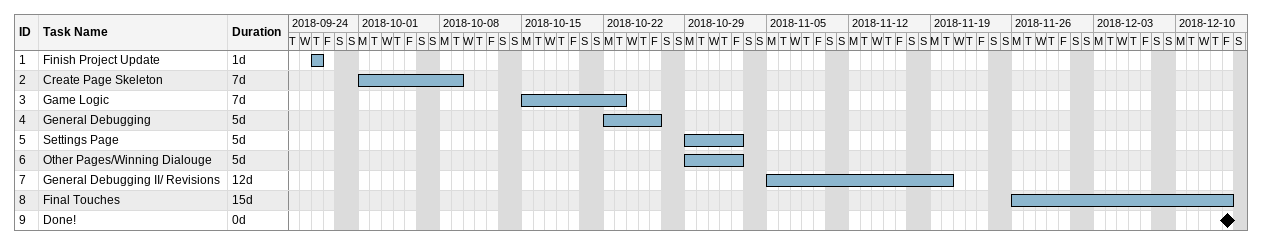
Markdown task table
| ID | Task | Duration | Start | Finish |
|---|---|---|---|---|
| 1 | Finish Project Update | 1d | 2018-09-27 | 2018-09-27 |
| 2 | Create Page Skeleton | 7d | 2018-10-01 | 2018-10-09 |
| 3 | Game Logic | 7d | 2018-10-15 | 2018-10-23 |
| 4 | General Debugging | 5d | 2018-10-22 | 2018-10-26 |
| 5 | Settings Page | 5d | 2018-10-29 | 2018-11-02 |
| 6 | Other Pages/Winning Dialouge | 5d | 2018-10-29 | 2018-11-02 |
| 7 | General Debugging II/ Revisions | 12d | 2018-11-05 | 2018-11-20 |
| 8 | Final Touches | 15d | 2018-11-26 | 2018-12-14 |
| 9 | Done! | 0d | 2018-12-14 | 2018-12-14 |
